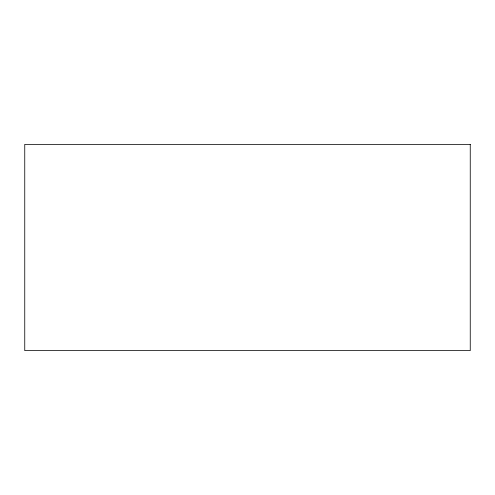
<?xml version="1.0" encoding="UTF-8"?>
<svg xmlns="http://www.w3.org/2000/svg" width="495" height="495" viewBox="0 0 495 495"><rect width="100%" height="100%" fill="white"/><g stroke="black" fill="none" stroke-linecap="round" stroke-linejoin="round"><path stroke-width="0.74" d="M470.25 144.373L24.75 144.373L24.75 350.627L470.25 350.627L470.25 144.373"/></g></svg>
